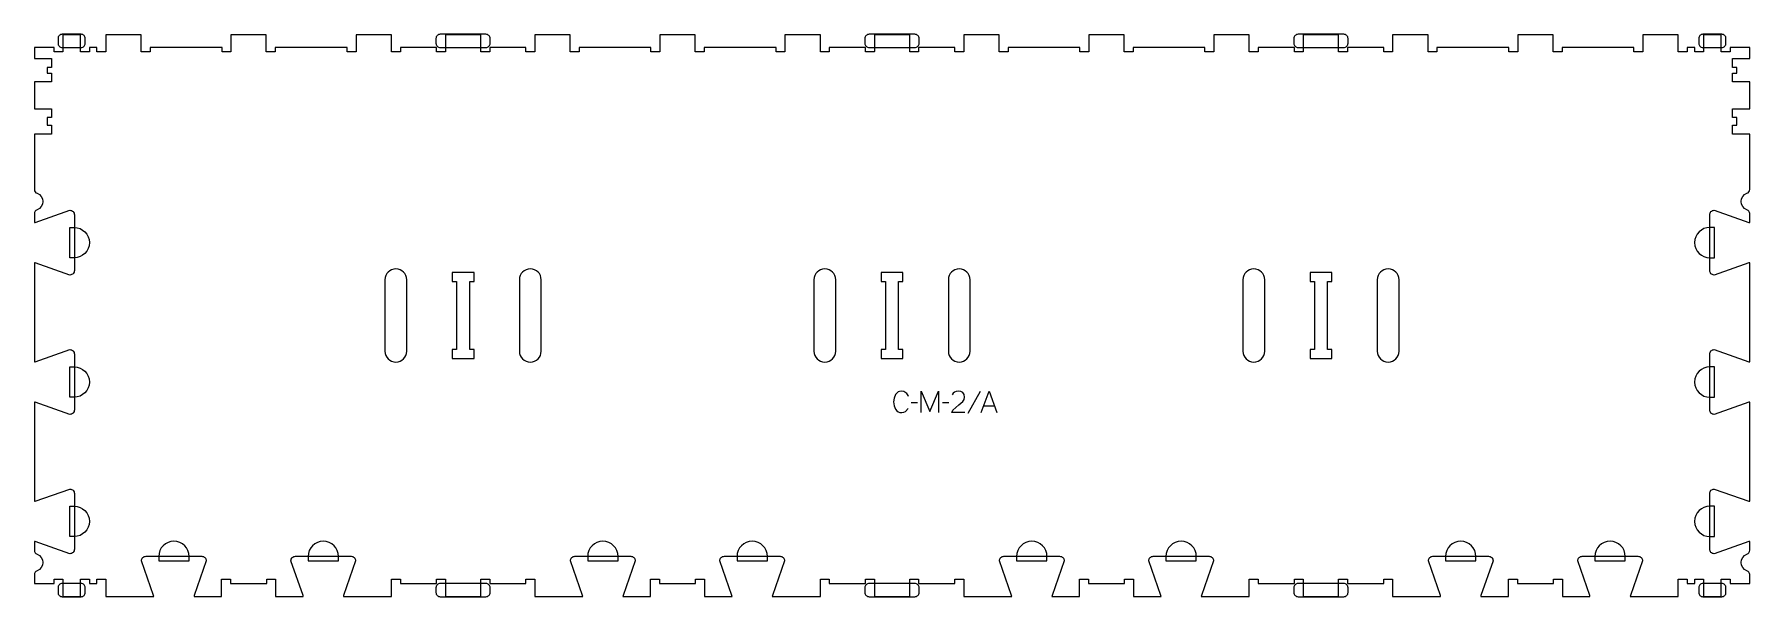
# Model space of a CAD drawing. Header units: millimetres. Extents: x -1200 to 1200, y -398 to 388.
import ezdxf

# ---------------------------------------------------------------- set-up
doc = ezdxf.new("R2010")
doc.units = ezdxf.units.MM
for name, color, linetype, true_color in [('1_ANYTOOL_1MMDEEP_LABELS_S', 2, 'Continuous', 0xffff00), ('3_ANYTOOL_CUTTHROUGH_INSID', 4, 'Continuous', 0x00ffff), ('4_ANYTOOL_CUTTHROUGH_OUTSI', 5, 'Continuous', 0x0000ff), ('5_ANYTOOL_HALF_MILL_9MM_IN', 3, 'Continuous', 0x00ff00)]:
    doc.layers.add(name, color=color, linetype=linetype, true_color=true_color)

msp = doc.modelspace()

# ---------------------------------------------------------------- linework, layer by layer
at = {"layer": '1_ANYTOOL_1MMDEEP_LABELS_S'}
for p, q in [((123.1, -111.1), (105.9, -141.9)), ((35.8, -126.8), (27, -126.8)), ((79.3, -126.8), (70.5, -126.8)), ((128.3, -131.1), (143.2, -131.1))]:
    msp.add_line(p, q, dxfattribs=at)
msp.add_lwpolyline([(23.2, -118.1, 0.131103), (19.4, -112.8), (16.6, -111.2), (13.3, -110.6), (10.7, -110.9), (8.5, -111.8), (6.6, -113.3), (5, -115.4), (2.9, -120.3), (2.2, -125.6), (2.9, -131), (5, -136), (6.6, -138), (8.6, -139.5), (11, -140.4), (13.7, -140.6), (16.5, -140.2), (18.9, -139), (22.5, -134.8)], format="xyb", dxfattribs=at)
for points in [[(41, -140.6), (41, -110.6), (53, -139), (65, -110.8), (65, -140.6)], [(101.9, -140.6), (83.6, -140.6), (85.2, -137.2), (93.6, -129.7), (99.1, -125), (100.9, -122.2), (101.4, -118.9), (100.8, -115.3), (100, -113.9), (98.9, -112.7), (96.1, -111.2), (92.5, -110.6), (89.8, -111), (87.4, -111.9), (85.5, -113.5), (84, -115.7)], [(124.8, -140.6), (135.7, -110.6), (146.8, -140.6)]]:
    msp.add_lwpolyline(points, dxfattribs=at)
at = {"layer": '3_ANYTOOL_CUTTHROUGH_INSID'}
for points in [[(-709.2, -54.8, 1), (-678.7, -54.8), (-678.7, 45.2, 1), (-709.2, 45.2)], [(-521.2, -54.8, 1), (-490.7, -54.8), (-490.7, 45.2, 1), (-521.2, 45.2)], [(-109.2, -54.8, 1), (-78.7, -54.8), (-78.7, 45.2, 1), (-109.2, 45.2)], [(78.8, -54.8, 1), (109.3, -54.8), (109.3, 45.2, 1), (78.8, 45.2)], [(490.8, -54.8, 1), (521.3, -54.8), (521.3, 45.2, 1), (490.8, 45.2)], [(678.8, -54.8, 1), (709.3, -54.8), (709.3, 45.2, 1), (678.8, 45.2)]]:
    msp.add_lwpolyline(points, format="xyb", close=True, dxfattribs=at)
for points in [[(-584.7, -65.1), (-584.7, -52.6), (-590.7, -52.6), (-590.7, 42.9), (-584.7, 42.9), (-584.7, 55.4), (-615.2, 55.4), (-615.2, 42.9), (-609.2, 42.9), (-609.2, -52.6), (-615.2, -52.6), (-615.2, -65.1)], [(15.3, -65.1), (15.3, -52.6), (9.3, -52.6), (9.3, 42.9), (15.3, 42.9), (15.3, 55.4), (-15.2, 55.4), (-15.2, 42.9), (-9.2, 42.9), (-9.2, -52.6), (-15.2, -52.6), (-15.2, -65.1)], [(615.3, -65.1), (615.3, -52.6), (609.3, -52.6), (609.3, 42.9), (615.3, 42.9), (615.3, 55.4), (584.8, 55.4), (584.8, 42.9), (590.8, 42.9), (590.8, -52.6), (584.8, -52.6), (584.8, -65.1)]]:
    msp.add_lwpolyline(points, close=True, dxfattribs=at)
at = {"layer": '4_ANYTOOL_CUTTHROUGH_OUTSI'}
msp.add_lwpolyline([(-432.6, -397.6), (-432.8, -396.2), (-449.7, -347.9), (-449.7, -347.8, -0.414214), (-443.5, -341.6), (-365.5, -341.6, -0.414214), (-359.2, -347.8), (-359.2, -347.9), (-376.1, -396.2), (-376.3, -397.6), (-337.7, -397.6), (-337.7, -373.8, -0.414214), (-337.5, -373.6), (-325.5, -373.6, -0.414214), (-325.2, -373.8), (-325.2, -379.6), (-274.7, -379.6), (-274.7, -373.8, -0.414214), (-274.5, -373.6), (-262.5, -373.6, -0.414214), (-262.2, -373.8), (-262.2, -397.6), (-223.7, -397.6), (-223.9, -396.2), (-240.8, -347.9), (-240.8, -347.8, -0.414214), (-234.5, -341.6), (-156.5, -341.6, -0.414214), (-150.3, -347.8), (-150.3, -347.9), (-167.2, -396.2), (-167.4, -397.6), (-100.2, -397.6), (-100.2, -373.8, -0.414214), (-100, -373.6), (-88, -373.6, -0.414214), (-87.7, -373.8), (-87.7, -379.6), (-37.2, -379.6), (-37.2, -373.8, -0.414214), (-37, -373.6), (-25, -373.6, -0.414214), (-24.7, -373.8), (-24.7, -397.6), (24.8, -397.6), (24.8, -373.8, -0.414214), (25, -373.6), (37, -373.6, -0.414214), (37.3, -373.8), (37.3, -379.6), (87.8, -379.6), (87.8, -373.8, -0.414214), (88, -373.6), (100, -373.6, -0.414214), (100.3, -373.8), (100.3, -397.6), (167.4, -397.6), (167.2, -396.2), (150.3, -347.9), (150.3, -347.8, -0.414214), (156.5, -341.6), (234.5, -341.6, -0.414214), (240.8, -347.8), (240.8, -347.9), (223.9, -396.2), (223.7, -397.6), (262.3, -397.6), (262.3, -373.8, -0.414214), (262.5, -373.6), (274.5, -373.6, -0.414214), (274.8, -373.8), (274.8, -379.6), (325.3, -379.6), (325.3, -373.8, -0.414214), (325.5, -373.6), (337.5, -373.6, -0.414214), (337.8, -373.8), (337.8, -397.6), (376.3, -397.6), (376.1, -396.2), (359.2, -347.9), (359.2, -347.8, -0.414214), (365.5, -341.6), (443.5, -341.6, -0.414214), (449.7, -347.8), (449.7, -347.9), (432.8, -396.2), (432.6, -397.6), (499.8, -397.6), (499.8, -373.8, -0.414214), (500, -373.6), (512, -373.6, -0.414214), (512.3, -373.8), (512.3, -379.6), (562.8, -379.6), (562.8, -373.8, -0.414214), (563, -373.6), (575, -373.6, -0.414214), (575.3, -373.8), (575.3, -397.6), (624.8, -397.6), (624.8, -373.8, -0.414214), (625, -373.6), (637, -373.6, -0.414214), (637.3, -373.8), (637.3, -379.6), (687.8, -379.6), (687.8, -373.8, -0.414214), (688, -373.6), (700, -373.6, -0.414214), (700.3, -373.8), (700.3, -397.6), (767.4, -397.6), (767.2, -396.2), (750.3, -347.9), (750.3, -347.8, -0.414214), (756.5, -341.6), (834.5, -341.6, -0.414214), (840.8, -347.8), (840.8, -347.9), (823.9, -396.2), (823.7, -397.6), (862.3, -397.6), (862.3, -373.8, -0.414214), (862.5, -373.6), (874.5, -373.6, -0.414214), (874.8, -373.8), (874.8, -379.6), (925.3, -379.6), (925.3, -373.8, -0.414214), (925.5, -373.6), (937.5, -373.6, -0.414214), (937.8, -373.8), (937.8, -397.6), (976.3, -397.6), (976.1, -396.2), (959.2, -347.9), (959.2, -347.8, -0.414214), (965.5, -341.6), (1043.5, -341.6, -0.414214), (1049.7, -347.8), (1049.7, -347.9), (1032.8, -396.2), (1032.6, -397.6), (1099.8, -397.6), (1099.8, -373.8, -0.414214), (1100, -373.6), (1112, -373.6, -0.414214), (1112.3, -373.8), (1112.3, -379.6), (1122.8, -379.6), (1122.8, -373.8, -0.414214), (1123, -373.6), (1135, -373.6, -0.414214), (1135.3, -373.8), (1135.3, -397.6), (1159.8, -397.6), (1159.8, -373.8, -0.414214), (1160, -373.6), (1172, -373.6, -0.414214), (1172.3, -373.8), (1172.3, -379.6), (1199.8, -379.6), (1199.8, -367.2, 0.315906), (1195.9, -361.8, -0.707107), (1195.9, -338.7, 0.317837), (1199.8, -333.2), (1199.8, -320.8), (1198.4, -321.1), (1150.1, -338), (1150, -338, -0.414214), (1143.8, -331.7), (1143.8, -253.7, -0.414214), (1150, -247.5), (1150.1, -247.5), (1198.4, -264.4), (1199.8, -264.6), (1199.8, -125.9), (1198.4, -126.2), (1150.1, -143.1), (1150, -143.1, -0.414214), (1143.8, -136.8), (1143.8, -58.8, -0.414214), (1150, -52.6), (1150.1, -52.6), (1198.4, -69.5), (1199.8, -69.7), (1199.8, 69), (1198.4, 68.7), (1150.1, 51.8), (1150, 51.8, -0.414214), (1143.8, 58.1), (1143.8, 136.1, -0.414214), (1150, 142.3), (1150.1, 142.3), (1198.4, 125.4), (1199.8, 125.2), (1199.8, 137.6, 0.315906), (1195.9, 143, -0.707107), (1195.9, 166.1, 0.317837), (1199.8, 171.5), (1199.8, 248.9), (1176, 248.9, -0.414214), (1175.8, 249.2), (1175.8, 261.2, -0.414214), (1176, 261.4), (1181.8, 261.4), (1181.8, 271.9), (1176, 271.9, -0.414214), (1175.8, 272.2), (1175.8, 284.2, -0.414214), (1176, 284.4), (1199.8, 284.4), (1199.8, 321.8), (1176, 321.8, -0.414214), (1175.8, 322.1), (1175.8, 334.1, -0.414214), (1176, 334.3), (1181.8, 334.3), (1181.8, 341.9), (1176, 341.9, -0.414214), (1175.8, 342.2), (1175.8, 354.2, -0.414214), (1176, 354.4), (1199.8, 354.4), (1199.8, 369.9), (1172.3, 369.9), (1172.3, 364.2, -0.414214), (1172, 363.9), (1160, 363.9, -0.414214), (1159.8, 364.2), (1159.8, 387.9), (1135.3, 387.9), (1135.3, 364.2, -0.414214), (1135, 363.9), (1123, 363.9, -0.414214), (1122.8, 364.2), (1122.8, 369.9), (1112.3, 369.9), (1112.3, 364.2, -0.414214), (1112, 363.9), (1100, 363.9, -0.414214), (1099.8, 364.2), (1099.8, 387.9), (1050.3, 387.9), (1050.3, 364.2, -0.414214), (1050, 363.9), (1038, 363.9, -0.414214), (1037.8, 364.2), (1037.8, 369.9), (937.3, 369.9), (937.3, 364.2, -0.414214), (937, 363.9), (925, 363.9, -0.414214), (924.8, 364.2), (924.8, 387.9), (875.3, 387.9), (875.3, 364.2, -0.414214), (875, 363.9), (863, 363.9, -0.414214), (862.8, 364.2), (862.8, 369.9), (762.3, 369.9), (762.3, 364.2, -0.414214), (762, 363.9), (750, 363.9, -0.414214), (749.8, 364.2), (749.8, 387.9), (700.3, 387.9), (700.3, 364.2, -0.414214), (700, 363.9), (688, 363.9, -0.414214), (687.8, 364.2), (687.8, 369.9), (637.3, 369.9), (637.3, 364.2, -0.414214), (637, 363.9), (625, 363.9, -0.414214), (624.8, 364.2), (624.8, 387.9), (575.3, 387.9), (575.3, 364.2, -0.414214), (575, 363.9), (563, 363.9, -0.414214), (562.8, 364.2), (562.8, 369.9), (512.3, 369.9), (512.3, 364.2, -0.414214), (512, 363.9), (500, 363.9, -0.414214), (499.8, 364.2), (499.8, 387.9), (450.3, 387.9), (450.3, 364.2, -0.414214), (450, 363.9), (438, 363.9, -0.414214), (437.8, 364.2), (437.8, 369.9), (337.3, 369.9), (337.3, 364.2, -0.414214), (337, 363.9), (325, 363.9, -0.414214), (324.8, 364.2), (324.8, 387.9), (275.3, 387.9), (275.3, 364.2, -0.414214), (275, 363.9), (263, 363.9, -0.414214), (262.8, 364.2), (262.8, 369.9), (162.3, 369.9), (162.3, 364.2, -0.414214), (162, 363.9), (150, 363.9, -0.414214), (149.8, 364.2), (149.8, 387.9), (100.3, 387.9), (100.3, 364.2, -0.414214), (100, 363.9), (88, 363.9, -0.414214), (87.8, 364.2), (87.8, 369.9), (37.3, 369.9), (37.3, 364.2, -0.414214), (37, 363.9), (25, 363.9, -0.414214), (24.8, 364.2), (24.8, 387.9), (-24.7, 387.9), (-24.7, 364.2, -0.414214), (-25, 363.9), (-37, 363.9, -0.414214), (-37.2, 364.2), (-37.2, 369.9), (-87.7, 369.9), (-87.7, 364.2, -0.414214), (-88, 363.9), (-100, 363.9, -0.414214), (-100.2, 364.2), (-100.2, 387.9), (-149.7, 387.9), (-149.7, 364.2, -0.414214), (-150, 363.9), (-162, 363.9, -0.414214), (-162.2, 364.2), (-162.2, 369.9), (-262.7, 369.9), (-262.7, 364.2, -0.414214), (-263, 363.9), (-275, 363.9, -0.414214), (-275.2, 364.2), (-275.2, 387.9), (-324.7, 387.9), (-324.7, 364.2, -0.414214), (-325, 363.9), (-337, 363.9, -0.414214), (-337.2, 364.2), (-337.2, 369.9), (-437.7, 369.9), (-437.7, 364.2, -0.414214), (-438, 363.9), (-450, 363.9, -0.414214), (-450.2, 364.2), (-450.2, 387.9), (-499.7, 387.9), (-499.7, 364.2, -0.414214), (-500, 363.9), (-512, 363.9, -0.414214), (-512.2, 364.2), (-512.2, 369.9), (-562.7, 369.9), (-562.7, 364.2, -0.414214), (-563, 363.9), (-575, 363.9, -0.414214), (-575.2, 364.2), (-575.2, 387.9), (-624.7, 387.9), (-624.7, 364.2, -0.414214), (-625, 363.9), (-637, 363.9, -0.414214), (-637.2, 364.2), (-637.2, 369.9), (-687.7, 369.9), (-687.7, 364.2, -0.414214), (-688, 363.9), (-700, 363.9, -0.414214), (-700.2, 364.2), (-700.2, 387.9), (-749.7, 387.9), (-749.7, 364.2, -0.414214), (-750, 363.9), (-762, 363.9, -0.414214), (-762.2, 364.2), (-762.2, 369.9), (-862.7, 369.9), (-862.7, 364.2, -0.414214), (-863, 363.9), (-875, 363.9, -0.414214), (-875.2, 364.2), (-875.2, 387.9), (-924.7, 387.9), (-924.7, 364.2, -0.414214), (-925, 363.9), (-937, 363.9, -0.414214), (-937.2, 364.2), (-937.2, 369.9), (-1037.7, 369.9), (-1037.7, 364.2, -0.414214), (-1038, 363.9), (-1050, 363.9, -0.414214), (-1050.2, 364.2), (-1050.2, 387.9), (-1099.7, 387.9), (-1099.7, 364.2, -0.414214), (-1100, 363.9), (-1112, 363.9, -0.414214), (-1112.2, 364.2), (-1112.2, 369.9), (-1122.7, 369.9), (-1122.7, 364.2, -0.414214), (-1123, 363.9), (-1135, 363.9, -0.414214), (-1135.2, 364.2), (-1135.2, 387.9), (-1159.7, 387.9), (-1159.7, 364.2, -0.414214), (-1160, 363.9), (-1172, 363.9, -0.414214), (-1172.2, 364.2), (-1172.2, 369.9), (-1199.7, 369.9), (-1199.7, 354.4), (-1176, 354.4, -0.414214), (-1175.7, 354.2), (-1175.7, 342.2, -0.414214), (-1176, 341.9), (-1181.7, 341.9), (-1181.7, 334.3), (-1176, 334.3, -0.414214), (-1175.7, 334.1), (-1175.7, 322.1, -0.414214), (-1176, 321.8), (-1199.7, 321.8), (-1199.7, 284.4), (-1176, 284.4, -0.414214), (-1175.7, 284.2), (-1175.7, 272.2, -0.414214), (-1176, 271.9), (-1181.7, 271.9), (-1181.7, 261.4), (-1176, 261.4, -0.414214), (-1175.7, 261.2), (-1175.7, 249.2, -0.414214), (-1176, 248.9), (-1199.7, 248.9), (-1199.7, 171.5, 0.317837), (-1195.9, 166.1, -0.707107), (-1195.9, 143, 0.315906), (-1199.7, 137.6), (-1199.7, 125.2), (-1198.4, 125.4), (-1150.1, 142.3), (-1150, 142.3, -0.414214), (-1143.7, 136.1), (-1143.7, 58.1, -0.414214), (-1150, 51.8), (-1150.1, 51.8), (-1198.4, 68.7), (-1199.7, 69), (-1199.7, -69.7), (-1198.4, -69.5), (-1150.1, -52.6), (-1150, -52.6, -0.414214), (-1143.7, -58.8), (-1143.7, -136.8, -0.414214), (-1150, -143.1), (-1150.1, -143.1), (-1198.4, -126.2), (-1199.7, -125.9), (-1199.7, -264.6), (-1198.4, -264.4), (-1150.1, -247.5), (-1150, -247.5, -0.414214), (-1143.7, -253.7), (-1143.7, -331.7, -0.414214), (-1150, -338), (-1150.1, -338), (-1198.4, -321.1), (-1199.7, -320.8), (-1199.7, -333.2, 0.317837), (-1195.9, -338.7, -0.707107), (-1195.9, -361.8, 0.315906), (-1199.7, -367.2), (-1199.7, -379.6), (-1172.2, -379.6), (-1172.2, -373.8, -0.414214), (-1172, -373.6), (-1160, -373.6, -0.414214), (-1159.7, -373.8), (-1159.7, -397.6), (-1135.2, -397.6), (-1135.2, -373.8, -0.414214), (-1135, -373.6), (-1123, -373.6, -0.414214), (-1122.7, -373.8), (-1122.7, -379.6), (-1112.2, -379.6), (-1112.2, -373.8, -0.414214), (-1112, -373.6), (-1100, -373.6, -0.414214), (-1099.7, -373.8), (-1099.7, -397.6), (-1032.6, -397.6), (-1032.8, -396.2), (-1049.7, -347.9), (-1049.7, -347.8, -0.414214), (-1043.5, -341.6), (-965.5, -341.6, -0.414214), (-959.2, -347.8), (-959.2, -347.9), (-976.1, -396.2), (-976.3, -397.6), (-937.7, -397.6), (-937.7, -373.8, -0.414214), (-937.5, -373.6), (-925.5, -373.6, -0.414214), (-925.2, -373.8), (-925.2, -379.6), (-874.7, -379.6), (-874.7, -373.8, -0.414214), (-874.5, -373.6), (-862.5, -373.6, -0.414214), (-862.2, -373.8), (-862.2, -397.6), (-823.7, -397.6), (-823.9, -396.2), (-840.8, -347.9), (-840.8, -347.8, -0.414214), (-834.5, -341.6), (-756.5, -341.6, -0.414214), (-750.3, -347.8), (-750.3, -347.9), (-767.2, -396.2), (-767.4, -397.6), (-700.2, -397.6), (-700.2, -373.8, -0.414214), (-700, -373.6), (-688, -373.6, -0.414214), (-687.7, -373.8), (-687.7, -379.6), (-637.2, -379.6), (-637.2, -373.8, -0.414214), (-637, -373.6), (-625, -373.6, -0.414214), (-624.7, -373.8), (-624.7, -397.6), (-575.2, -397.6), (-575.2, -373.8, -0.414214), (-575, -373.6), (-563, -373.6, -0.414214), (-562.7, -373.8), (-562.7, -379.6), (-512.2, -379.6), (-512.2, -373.8, -0.414214), (-512, -373.6), (-500, -373.6, -0.414214), (-499.7, -373.8), (-499.7, -397.6)], format="xyb", close=True, dxfattribs=at)
at = {"layer": '5_ANYTOOL_HALF_MILL_9MM_IN'}
for points in [[(-1160.6, 388.4, 0.414214), (-1166.6, 382.4), (-1166.6, 375.9, 0.414214), (-1160.6, 369.9), (-1134.4, 369.9, 0.414214), (-1128.4, 375.9), (-1128.4, 382.4, 0.414214), (-1134.4, 388.4)], [(-631.9, 388.4, 0.414214), (-637.9, 382.4), (-637.9, 375.9, 0.414214), (-631.9, 369.9), (-568.1, 369.9, 0.414214), (-562.1, 375.9), (-562.1, 382.4, 0.414214), (-568.1, 388.4)], [(-31.9, 388.4, 0.414214), (-37.9, 382.4), (-37.9, 375.9, 0.414214), (-31.9, 369.9), (31.9, 369.9, 0.414214), (37.9, 375.9), (37.9, 382.4, 0.414214), (31.9, 388.4)], [(568.1, 388.4, 0.414214), (562.1, 382.4), (562.1, 375.9, 0.414214), (568.1, 369.9), (631.9, 369.9, 0.414214), (637.9, 375.9), (637.9, 382.4, 0.414214), (631.9, 388.4)], [(1134.4, 388.4, 0.414214), (1128.4, 382.4), (1128.4, 375.9, 0.414214), (1134.4, 369.9), (1160.6, 369.9, 0.414214), (1166.6, 375.9), (1166.6, 382.4, 0.414214), (1160.6, 388.4)], [(-1144, 118.3, -1), (-1144, 75.8), (-1150.2, 75.8), (-1150.2, 118.3)], [(1144, 118.3, 1), (1144, 75.8), (1150.3, 75.8), (1150.3, 118.3)], [(-1144, -76.6, -1), (-1144, -119.1), (-1150.2, -119.1), (-1150.2, -76.6)], [(1144, -76.6, 1), (1144, -119.1), (1150.3, -119.1), (1150.3, -76.6)], [(-1144, -271.5, -1), (-1144, -314), (-1150.2, -314), (-1150.2, -271.5)], [(1144, -271.5, 1), (1144, -314), (1150.3, -314), (1150.3, -271.5)], [(-983.2, -341.8, 1), (-1025.7, -341.8), (-1025.7, -348.1), (-983.2, -348.1)], [(-774.3, -341.8, 1), (-816.8, -341.8), (-816.8, -348.1), (-774.3, -348.1)], [(-383.2, -341.8, 1), (-425.7, -341.8), (-425.7, -348.1), (-383.2, -348.1)], [(-174.3, -341.8, 1), (-216.8, -341.8), (-216.8, -348.1), (-174.3, -348.1)], [(216.8, -341.8, 1), (174.3, -341.8), (174.3, -348.1), (216.8, -348.1)], [(425.7, -341.8, 1), (383.2, -341.8), (383.2, -348.1), (425.7, -348.1)], [(816.8, -341.8, 1), (774.3, -341.8), (774.3, -348.1), (816.8, -348.1)], [(1025.7, -341.8, 1), (983.2, -341.8), (983.2, -348.1), (1025.7, -348.1)], [(-1160.6, -379.6, 0.414214), (-1166.6, -385.6), (-1166.6, -392.1, 0.414214), (-1160.6, -398.1), (-1134.4, -398.1, 0.414214), (-1128.4, -392.1), (-1128.4, -385.6, 0.414214), (-1134.4, -379.6)], [(-631.9, -379.6, 0.414214), (-637.9, -385.6), (-637.9, -392.1, 0.414214), (-631.9, -398.1), (-568.1, -398.1, 0.414214), (-562.1, -392.1), (-562.1, -385.6, 0.414214), (-568.1, -379.6)], [(-31.9, -379.6, 0.414214), (-37.9, -385.6), (-37.9, -392.1, 0.414214), (-31.9, -398.1), (31.9, -398.1, 0.414214), (37.9, -392.1), (37.9, -385.6, 0.414214), (31.9, -379.6)], [(568.1, -379.6, 0.414214), (562.1, -385.6), (562.1, -392.1, 0.414214), (568.1, -398.1), (631.9, -398.1, 0.414214), (637.9, -392.1), (637.9, -385.6, 0.414214), (631.9, -379.6)], [(1134.4, -379.6, 0.414214), (1128.4, -385.6), (1128.4, -392.1, 0.414214), (1134.4, -398.1), (1160.6, -398.1, 0.414214), (1166.6, -392.1), (1166.6, -385.6, 0.414214), (1160.6, -379.6)]]:
    msp.add_lwpolyline(points, format="xyb", close=True, dxfattribs=at)

doc.saveas('drawing.dxf')
